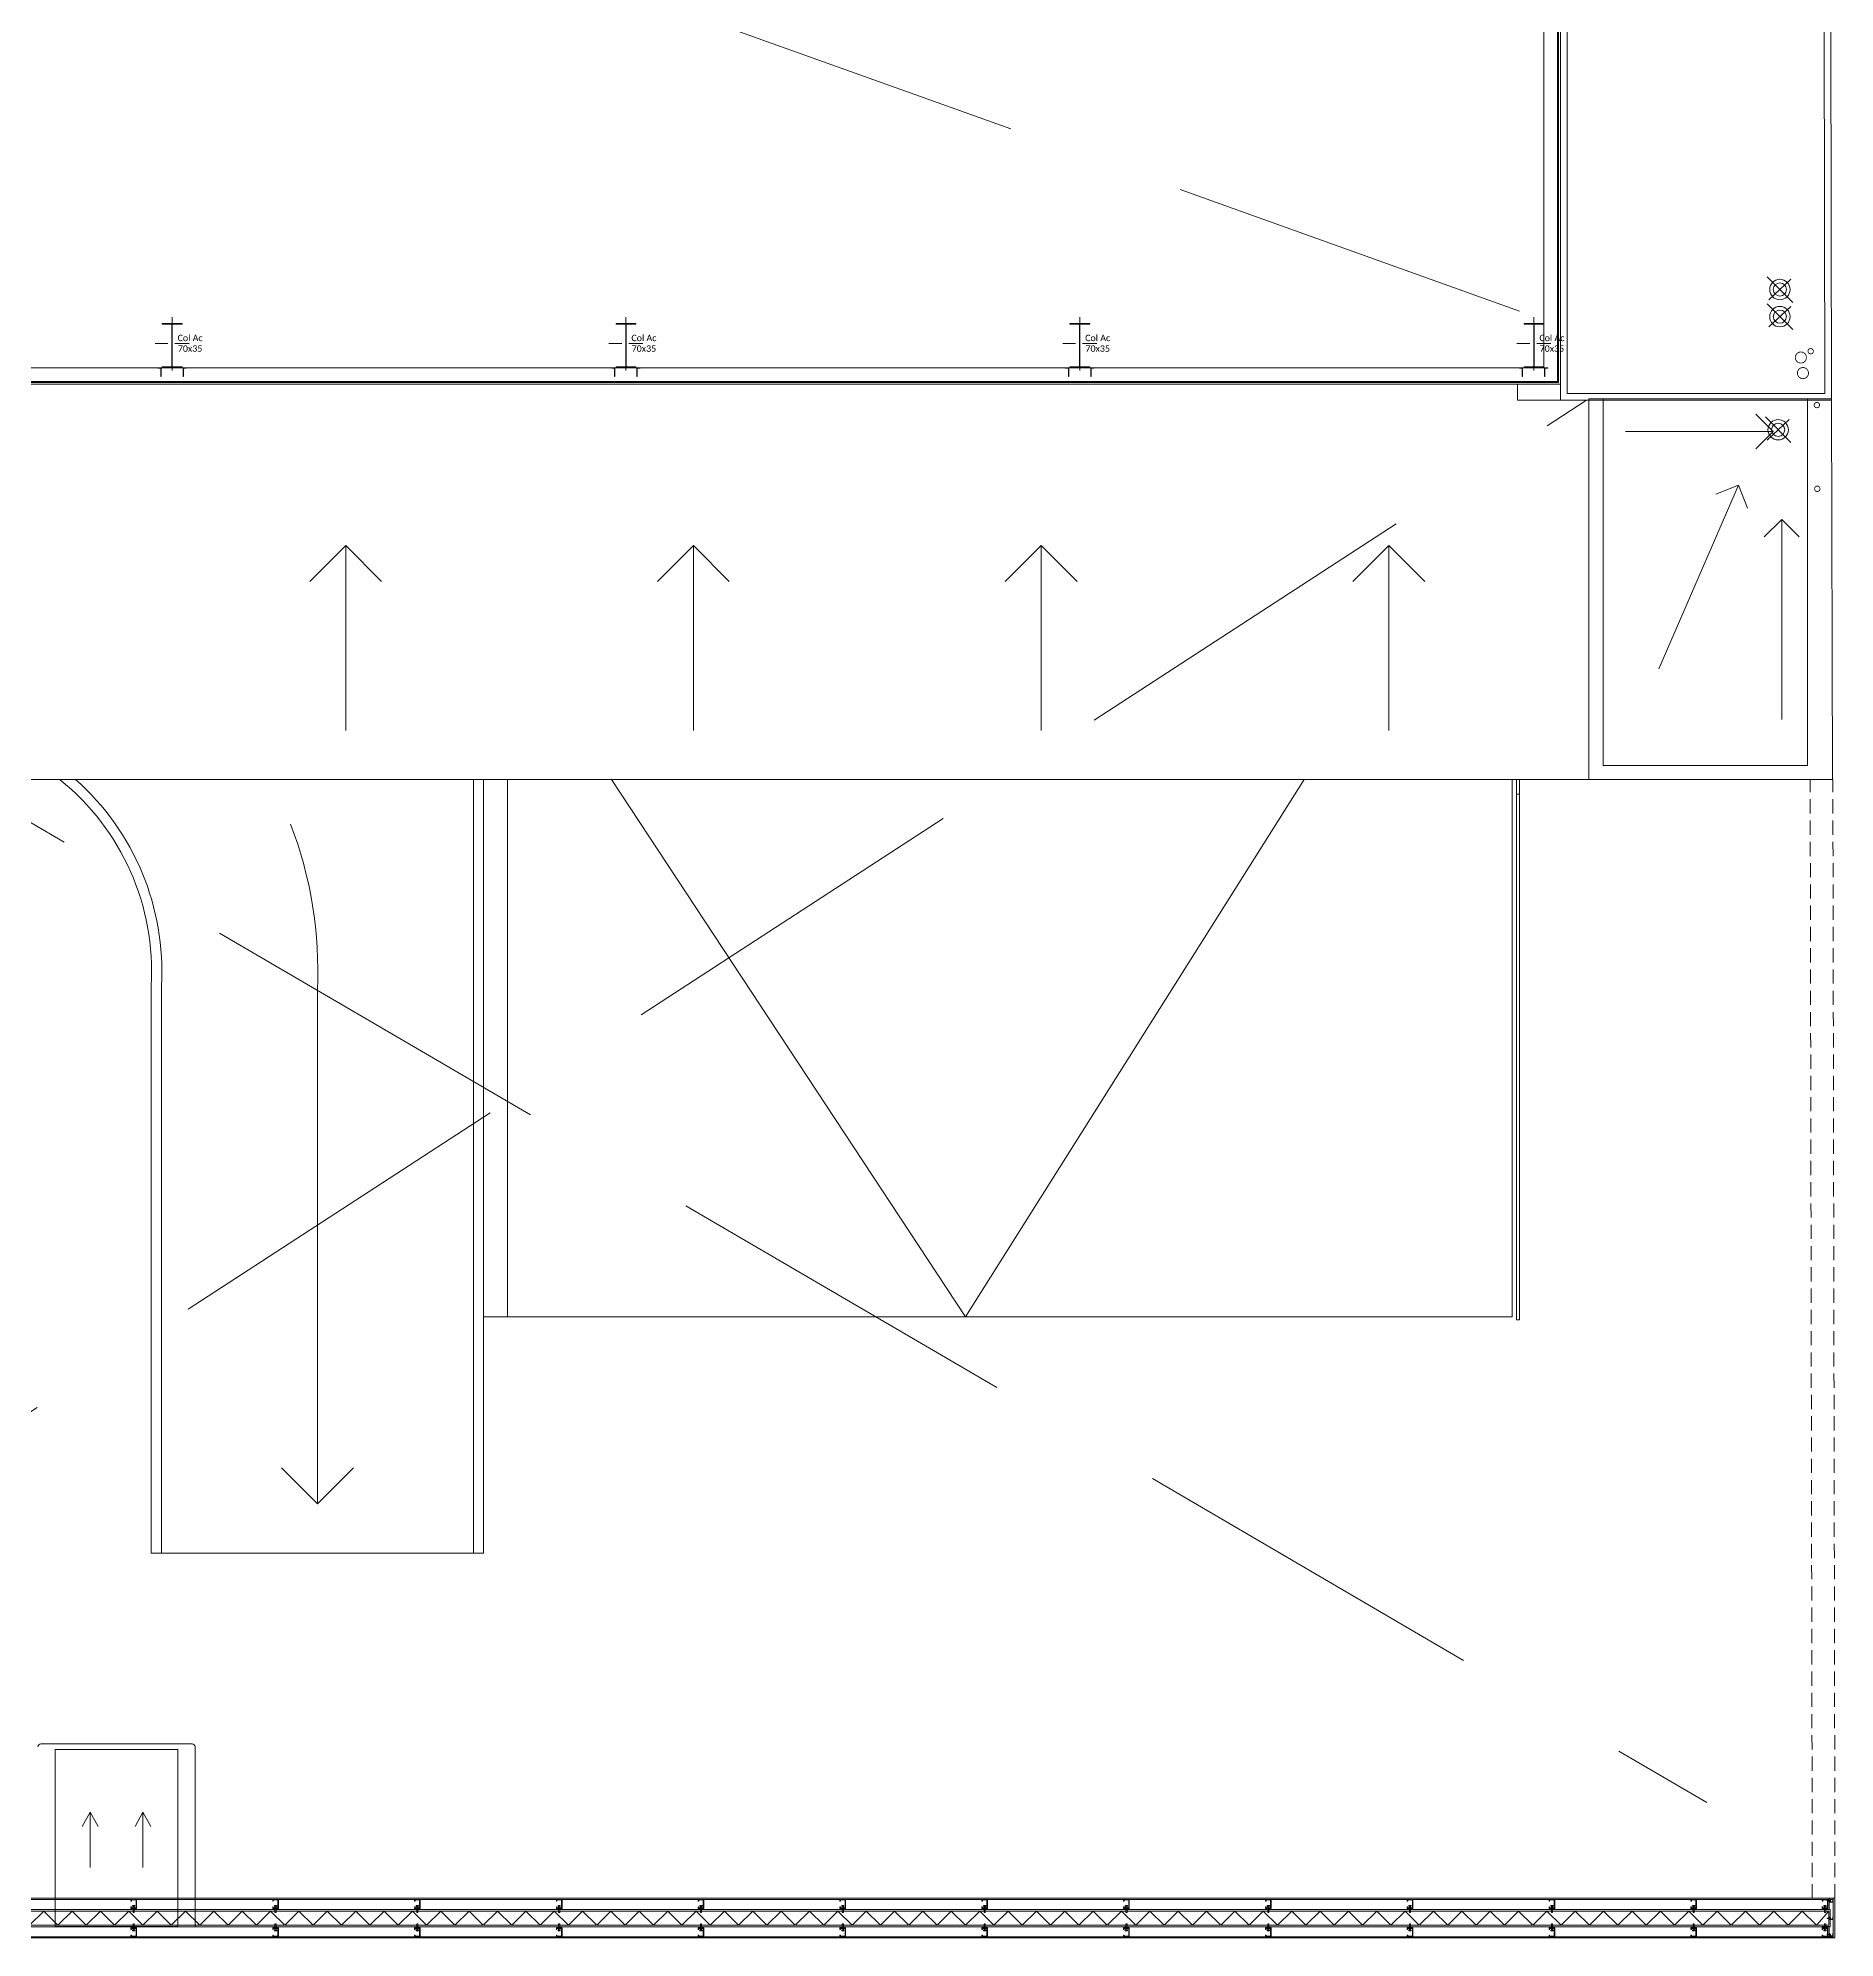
# Model space of a CAD drawing. Header units: millimetres. Extents: x 14 to 290, y 66 to 213.
# Drawn here: x 258.36 to 290.04, y 67.23 to 100.72 of the extents above; entities that cross this region are included whole.
import ezdxf

# ---------------------------------------------------------------- set-up
doc = ezdxf.new("R2010")
doc.units = ezdxf.units.MM
for name, pattern in [('HIDDEN', [9.525, 6.35, -3.175]), ('OCASA_TODAS_r08$0$CONTINUA', [0]), ('OCASA_TODAS_r08$0$HIDDEN', [0.375, 0.25, -0.125])]:
    doc.linetypes.add(name, pattern=pattern)
for name, color, linetype, lineweight in [('OCASA_TODAS_r08$0$00-', 252, 'Continuous', 15), ('OCASA_TODAS_r08$0$BARANDAS', 252, 'Continuous', 20), ('OCASA_TODAS_r08$0$CERRAMIENTO CHAPA', 252, 'Continuous', 20), ('OCASA_TODAS_r08$0$COLUMNAS ACERO', 252, 'Continuous', 20), ('OCASA_TODAS_r08$0$DESCRIP COLUMNAS', 252, 'Continuous', 20), ('OCASA_TODAS_r08$0$EJES COL FE', 252, 'Continuous', 20), ('OCASA_TODAS_r08$0$IS-PLUVIAL', 8, 'Continuous', 15), ('OCASA_TODAS_r08$0$IS-VENTILA-SAN', 7, 'Continuous', 20), ('OCASA_TODAS_r08$0$LINEA_DE_PROYECCION', 252, 'HIDDEN', 15), ('OCASA_TODAS_r08$0$MURO BLOQUE CEMENTO 12', 252, 'Continuous', 20), ('OCASA_TODAS_r08$0$PLUVIAL', 8, 'Continuous', 15), ('OCASA_TODAS_r08$0$REVOQUES', 251, 'Continuous', 15), ('OCASA_TODAS_r08$0$SEGUNDO PLANO', 251, 'Continuous', 15), ('OCASA_TODAS_r08$0$VEREDA', 251, 'Continuous', 15), ('OCASA_TODAS_r08$0$VIGAS', 9, 'Continuous', 15)]:
    doc.layers.add(name, color=color, linetype=linetype, lineweight=lineweight)
doc.styles.add('OCASA_TODAS_r08$0$Standard', font='txt')

# ---------------------------------------------------------------- blocks, each defined once
blk = doc.blocks.new('OCASA_TODAS_r08$0$DSDASSSSSSSS')
at = {"layer": 'OCASA_TODAS_r08$0$VEREDA'}
for p, q in [((-550.717634, -689.215439), (-595.694427, -689.215439)), ((-595.694427, -689.215439), (-595.694427, -689.515439)), ((-550.742634, -689.240439), (-595.669427, -689.240439)), ((-595.669427, -689.240439), (-595.669427, -689.490439)), ((-595.462634, -689.490439), (-595.212634, -689.240439)), ((-594.962634, -689.490439), (-595.212634, -689.240439)), ((-594.962634, -689.490439), (-594.712634, -689.240439)), ((-594.462634, -689.490439), (-594.712634, -689.240439)), ((-594.462634, -689.490439), (-594.212634, -689.240439)), ((-593.962634, -689.490439), (-594.212634, -689.240439)), ((-593.962634, -689.490439), (-593.712634, -689.240439)), ((-593.462634, -689.490439), (-593.712634, -689.240439)), ((-593.462634, -689.490439), (-593.212634, -689.240439)), ((-592.962634, -689.490439), (-593.212634, -689.240439)), ((-592.962634, -689.490439), (-592.712634, -689.240439)), ((-592.462634, -689.490439), (-592.712634, -689.240439)), ((-592.462634, -689.490439), (-592.212634, -689.240439)), ((-591.962634, -689.490439), (-592.212634, -689.240439)), ((-591.962634, -689.490439), (-591.712634, -689.240439)), ((-591.462634, -689.490439), (-591.712634, -689.240439)), ((-591.462634, -689.490439), (-591.212634, -689.240439)), ((-590.962634, -689.490439), (-591.212634, -689.240439)), ((-590.962634, -689.490439), (-590.712634, -689.240439)), ((-590.462634, -689.490439), (-590.712634, -689.240439)), ((-590.462634, -689.490439), (-590.212634, -689.240439)), ((-589.962634, -689.490439), (-590.212634, -689.240439)), ((-589.962634, -689.490439), (-589.712634, -689.240439)), ((-589.462634, -689.490439), (-589.712634, -689.240439)), ((-589.462634, -689.490439), (-589.212634, -689.240439)), ((-588.962634, -689.490439), (-589.212634, -689.240439)), ((-588.962634, -689.490439), (-588.712634, -689.240439)), ((-588.462634, -689.490439), (-588.712634, -689.240439)), ((-588.462634, -689.490439), (-588.212634, -689.240439)), ((-587.962634, -689.490439), (-588.212634, -689.240439)), ((-587.962634, -689.490439), (-587.712634, -689.240439)), ((-587.462634, -689.490439), (-587.712634, -689.240439)), ((-587.462634, -689.490439), (-587.212634, -689.240439)), ((-586.962634, -689.490439), (-587.212634, -689.240439)), ((-586.962634, -689.490439), (-586.712634, -689.240439)), ((-586.462634, -689.490439), (-586.712634, -689.240439)), ((-586.462634, -689.490439), (-586.212634, -689.240439)), ((-585.962634, -689.490439), (-586.212634, -689.240439)), ((-585.962634, -689.490439), (-585.712634, -689.240439)), ((-585.462634, -689.490439), (-585.712634, -689.240439)), ((-585.462634, -689.490439), (-585.212634, -689.240439)), ((-584.962634, -689.490439), (-585.212634, -689.240439)), ((-584.962634, -689.490439), (-584.712634, -689.240439)), ((-584.462634, -689.490439), (-584.712634, -689.240439)), ((-584.462634, -689.490439), (-584.212634, -689.240439)), ((-583.962634, -689.490439), (-584.212634, -689.240439)), ((-583.962634, -689.490439), (-583.712634, -689.240439)), ((-583.462634, -689.490439), (-583.712634, -689.240439)), ((-583.462634, -689.490439), (-583.212634, -689.240439)), ((-582.962634, -689.490439), (-583.212634, -689.240439)), ((-582.962634, -689.490439), (-582.712634, -689.240439)), ((-582.462634, -689.490439), (-582.712634, -689.240439)), ((-582.462634, -689.490439), (-582.212634, -689.240439)), ((-581.962634, -689.490439), (-582.212634, -689.240439)), ((-581.962634, -689.490439), (-581.712634, -689.240439)), ((-581.462634, -689.490439), (-581.712634, -689.240439)), ((-581.462634, -689.490439), (-581.212634, -689.240439)), ((-580.962634, -689.490439), (-581.212634, -689.240439)), ((-580.962634, -689.490439), (-580.712634, -689.240439)), ((-580.462634, -689.490439), (-580.712634, -689.240439)), ((-580.462634, -689.490439), (-580.212634, -689.240439)), ((-579.962634, -689.490439), (-580.212634, -689.240439)), ((-579.962634, -689.490439), (-579.712634, -689.240439)), ((-579.462634, -689.490439), (-579.712634, -689.240439)), ((-579.462634, -689.490439), (-579.212634, -689.240439)), ((-578.962634, -689.490439), (-579.212634, -689.240439)), ((-578.962634, -689.490439), (-578.712634, -689.240439)), ((-578.462634, -689.490439), (-578.712634, -689.240439)), ((-578.462634, -689.490439), (-578.212634, -689.240439)), ((-577.962634, -689.490439), (-578.212634, -689.240439)), ((-577.962634, -689.490439), (-577.712634, -689.240439)), ((-577.462634, -689.490439), (-577.712634, -689.240439)), ((-577.462634, -689.490439), (-577.212634, -689.240439)), ((-576.962634, -689.490439), (-577.212634, -689.240439)), ((-576.962634, -689.490439), (-576.712634, -689.240439)), ((-576.462634, -689.490439), (-576.712634, -689.240439)), ((-576.462634, -689.490439), (-576.212634, -689.240439)), ((-575.962634, -689.490439), (-576.212634, -689.240439)), ((-575.962634, -689.490439), (-575.712634, -689.240439)), ((-575.462634, -689.490439), (-575.712634, -689.240439)), ((-575.462634, -689.490439), (-575.212634, -689.240439)), ((-574.962634, -689.490439), (-575.212634, -689.240439)), ((-574.962634, -689.490439), (-574.712634, -689.240439)), ((-574.462634, -689.490439), (-574.712634, -689.240439)), ((-574.462634, -689.490439), (-574.212634, -689.240439)), ((-573.962634, -689.490439), (-574.212634, -689.240439)), ((-573.962634, -689.490439), (-573.712634, -689.240439)), ((-573.462634, -689.490439), (-573.712634, -689.240439)), ((-573.462634, -689.490439), (-573.212634, -689.240439)), ((-572.962634, -689.490439), (-573.212634, -689.240439)), ((-572.962634, -689.490439), (-572.712634, -689.240439)), ((-572.462634, -689.490439), (-572.712634, -689.240439)), ((-572.462634, -689.490439), (-572.212634, -689.240439)), ((-571.962634, -689.490439), (-572.212634, -689.240439)), ((-571.962634, -689.490439), (-571.712634, -689.240439)), ((-571.462634, -689.490439), (-571.712634, -689.240439)), ((-571.462634, -689.490439), (-571.212634, -689.240439)), ((-570.962634, -689.490439), (-571.212634, -689.240439)), ((-570.962634, -689.490439), (-570.712634, -689.240439)), ((-570.462634, -689.490439), (-570.712634, -689.240439)), ((-570.462634, -689.490439), (-570.212634, -689.240439)), ((-569.962634, -689.490439), (-570.212634, -689.240439)), ((-569.962634, -689.490439), (-569.712634, -689.240439)), ((-569.462634, -689.490439), (-569.712634, -689.240439)), ((-569.462634, -689.490439), (-569.212634, -689.240439)), ((-568.962634, -689.490439), (-569.212634, -689.240439)), ((-568.962634, -689.490439), (-568.712634, -689.240439)), ((-568.462634, -689.490439), (-568.712634, -689.240439)), ((-568.462634, -689.490439), (-568.212634, -689.240439)), ((-567.962634, -689.490439), (-568.212634, -689.240439)), ((-567.962634, -689.490439), (-567.712634, -689.240439)), ((-567.462634, -689.490439), (-567.712634, -689.240439)), ((-567.462634, -689.490439), (-567.212634, -689.240439)), ((-566.962634, -689.490439), (-567.212634, -689.240439)), ((-566.962634, -689.490439), (-566.712634, -689.240439)), ((-566.462634, -689.490439), (-566.712634, -689.240439)), ((-566.462634, -689.490439), (-566.212634, -689.240439)), ((-565.962634, -689.490439), (-566.212634, -689.240439)), ((-565.962634, -689.490439), (-565.712634, -689.240439)), ((-565.462634, -689.490439), (-565.712634, -689.240439)), ((-565.462634, -689.490439), (-565.212634, -689.240439)), ((-564.962634, -689.490439), (-565.212634, -689.240439)), ((-564.962634, -689.490439), (-564.712634, -689.240439)), ((-564.462634, -689.490439), (-564.712634, -689.240439)), ((-564.462634, -689.490439), (-564.212634, -689.240439)), ((-563.962634, -689.490439), (-564.212634, -689.240439)), ((-563.962634, -689.490439), (-563.712634, -689.240439)), ((-563.462634, -689.490439), (-563.712634, -689.240439)), ((-563.462634, -689.490439), (-563.212634, -689.240439)), ((-562.962634, -689.490439), (-563.212634, -689.240439)), ((-562.962634, -689.490439), (-562.712634, -689.240439)), ((-562.462634, -689.490439), (-562.712634, -689.240439)), ((-562.462634, -689.490439), (-562.212634, -689.240439)), ((-561.962634, -689.490439), (-562.212634, -689.240439)), ((-561.962634, -689.490439), (-561.712634, -689.240439)), ((-561.462634, -689.490439), (-561.712634, -689.240439)), ((-561.462634, -689.490439), (-561.212634, -689.240439)), ((-560.962634, -689.490439), (-561.212634, -689.240439)), ((-560.962634, -689.490439), (-560.712634, -689.240439)), ((-560.462634, -689.490439), (-560.712634, -689.240439)), ((-560.462634, -689.490439), (-560.212634, -689.240439)), ((-559.962634, -689.490439), (-560.212634, -689.240439)), ((-559.962634, -689.490439), (-559.712634, -689.240439)), ((-559.462634, -689.490439), (-559.712634, -689.240439)), ((-559.462634, -689.490439), (-559.212634, -689.240439)), ((-558.962634, -689.490439), (-559.212634, -689.240439)), ((-558.962634, -689.490439), (-558.712634, -689.240439)), ((-558.462634, -689.490439), (-558.712634, -689.240439)), ((-558.462634, -689.490439), (-558.212634, -689.240439)), ((-557.962634, -689.490439), (-558.212634, -689.240439)), ((-557.962634, -689.490439), (-557.712634, -689.240439)), ((-557.462634, -689.490439), (-557.712634, -689.240439)), ((-557.462634, -689.490439), (-557.212634, -689.240439)), ((-556.962634, -689.490439), (-557.212634, -689.240439)), ((-556.962634, -689.490439), (-556.712634, -689.240439)), ((-556.462634, -689.490439), (-556.712634, -689.240439)), ((-556.462634, -689.490439), (-556.212634, -689.240439)), ((-555.962634, -689.490439), (-556.212634, -689.240439)), ((-555.962634, -689.490439), (-555.712634, -689.240439)), ((-555.462634, -689.490439), (-555.712634, -689.240439)), ((-555.462634, -689.490439), (-555.212634, -689.240439)), ((-554.962634, -689.490439), (-555.212634, -689.240439)), ((-554.962634, -689.490439), (-554.712634, -689.240439)), ((-554.462634, -689.490439), (-554.712634, -689.240439)), ((-554.462634, -689.490439), (-554.212634, -689.240439)), ((-553.962634, -689.490439), (-554.212634, -689.240439)), ((-553.962634, -689.490439), (-553.712634, -689.240439)), ((-553.462634, -689.490439), (-553.712634, -689.240439)), ((-553.462634, -689.490439), (-553.212634, -689.240439)), ((-552.962634, -689.490439), (-553.212634, -689.240439)), ((-552.962634, -689.490439), (-552.712634, -689.240439)), ((-552.462634, -689.490439), (-552.712634, -689.240439)), ((-552.462634, -689.490439), (-552.212634, -689.240439)), ((-551.962634, -689.490439), (-552.212634, -689.240439)), ((-551.962634, -689.490439), (-551.712634, -689.240439)), ((-551.462634, -689.490439), (-551.712634, -689.240439)), ((-551.462634, -689.490439), (-551.212634, -689.240439)), ((-550.962634, -689.490439), (-551.212634, -689.240439)), ((-550.962634, -689.490439), (-550.742634, -689.240439)), ((-550.742634, -689.490439), (-550.742634, -689.240439)), ((-550.717634, -689.515439), (-550.717634, -689.215439)), ((-595.694427, -689.515439), (-550.717634, -689.515439)), ((-595.462634, -689.490439), (-595.669427, -689.283646)), ((-550.742634, -689.490439), (-595.669427, -689.490439))]:
    blk.add_line(p, q, dxfattribs=at)
blk = doc.blocks.new('OCASA_TODAS_r08$0$Columna nave 1')
at = {"layer": 'OCASA_TODAS_r08$0$00-', "color": 4}
for points in [[(-175, 374.798322), (175, 374.798322), (175, 387.498322), (-175, 387.498322)], [(-3.2, -374.801678), (3.2, -374.801678), (3.2, 374.798322), (-3.2, 374.798322)], [(-175, -387.498322), (175, -387.498322), (175, -374.798322), (-175, -374.798322)]]:
    blk.add_lwpolyline(points, close=True, dxfattribs=at)
blk = doc.blocks.new('OCASA_TODAS_r08$0$COL ACERO 75 X 50')
at = {"layer": 'OCASA_TODAS_r08$0$EJES COL FE', "color": 252, "linetype": 'OCASA_TODAS_r08$0$HIDDEN'}
for p, q in [((104.763401, -684.220664, -0.572955), (104.763401, -683.620664, -0.572955)), ((105.229249, -683.920664, -0.572955), (104.288401, -683.920664, -0.572955))]:
    blk.add_line(p, q, dxfattribs=at)
at = {"layer": 'OCASA_TODAS_r08$0$DESCRIP COLUMNAS', "insert": (104.916559, -683.868448, -0.372955), "char_height": 0.1125, "attachment_point": 1, "rotation": 270, "style": 'OCASA_TODAS_r08$0$Standard'}
blk.add_mtext_dynamic_manual_height_columns('\\pxqc;{\\fCalibri Light|b0|i0|c0|p34;Col Ac \\P70x35}', width=0.737699, gutter_width=12.5, heights=[0], dxfattribs=at)
blk = doc.blocks.new('OCASA_TODAS_r08$0$Estructura metalica')
at = {"layer": 'OCASA_TODAS_r08$0$00-', "color": 8, "xscale": 0.001, "yscale": 0.001, "zscale": 0.001}
for p in [(539.063667, 692.406352), (547.063667, 692.406352), (555.063667, 692.406352), (563.070173, 692.406352)]:
    blk.add_blockref('OCASA_TODAS_r08$0$Columna nave 1', p, dxfattribs=at)
at = {"layer": 'OCASA_TODAS_r08$0$COLUMNAS ACERO', "rotation": 90}
for p in [(-144.856756, 587.680761, 0.572971), (-136.856643, 587.680745, 0.572946), (-128.857026, 587.680729, 0.572946), (-120.85052, 587.680729, 0.572946)]:
    blk.add_blockref('OCASA_TODAS_r08$0$COL ACERO 75 X 50', p, dxfattribs=at)
blk = doc.blocks.new('OCASA_TODAS_r08$0$EMBUDO')
at = {"layer": 'OCASA_TODAS_r08$0$PLUVIAL'}
for p, q in [((-0.226068, 0.225914), (0.226068, -0.225914)), ((0.193772, 0.180732), (-0.193772, -0.180732))]:
    blk.add_line(p, q, dxfattribs=at)
for radius in [0.18, 0.116185, 0.116185, 0.116185]:
    blk.add_circle((0, 0), radius, dxfattribs=at)
blk = doc.blocks.new('OCASA_TODAS_r08$0$Bajadas-Rejas-Rejillas 2ºP')
at = {"layer": 'OCASA_TODAS_r08$0$IS-PLUVIAL', "linetype": 'Continuous', "const_width": 15}
for points in [[(361978.268597, 477087.875392, 1), (362173.268597, 477087.875392, 1)], [(362014.874078, 476813.652197, 1), (362209.874078, 476813.652197, 1)]]:
    blk.add_lwpolyline(points, format="xyb", close=True, dxfattribs=at)
at = {"layer": 'OCASA_TODAS_r08$0$IS-PLUVIAL', "const_width": 15}
for points in [[(362201.562668, 477198.788701, 1), (362296.562668, 477198.788701, 1)], [(362310.580167, 476249.861211, 1), (362405.580167, 476249.861211, 1)]]:
    blk.add_lwpolyline(points, format="xyb", close=True, dxfattribs=at)
at = {"layer": 'OCASA_TODAS_r08$0$IS-VENTILA-SAN', "const_width": 15}
blk.add_lwpolyline([(362318.19492, 474773.872533, 1), (362413.19492, 474773.872533, 1)], format="xyb", close=True, dxfattribs=at)
at = {"layer": 'OCASA_TODAS_r08$0$IS-PLUVIAL', "xscale": 1000, "yscale": 1000, "zscale": 1000}
for p in [(361706.17977, 478286.435706), (361706.17977, 477808.563827), (361675.620519, 475814.783084)]:
    blk.add_blockref('OCASA_TODAS_r08$0$EMBUDO', p, dxfattribs=at)

msp = doc.modelspace()

# ---------------------------------------------------------------- linework, layer by layer
at = {"layer": 'OCASA_TODAS_r08$0$BARANDAS'}
msp.add_line((284.907, 100.057), (284.907, 100.007), dxfattribs=at)
msp.add_line((284.907, 100.057), (284.907, 100.007), dxfattribs=at)
at = {"layer": 'OCASA_TODAS_r08$0$CERRAMIENTO CHAPA'}
for p, q in [((245.035, 67.927), (290.009, 67.927)), ((245.035, 67.907), (290.009, 67.907)), ((289.934, 67.907), (289.934, 67.927)), ((239.995, 67.247), (290.009, 67.247)), ((239.995, 67.227), (290.009, 67.227)), ((290.009, 67.247), (290.009, 67.227))]:
    msp.add_line(p, q, dxfattribs=at)
for points in [[(244.975, 94.906), (284.907, 94.906), (284.907, 108.386), (285.147, 108.386), (285.147, 94.666), (244.975, 94.666), (244.975, 94.906)], [(245.042, 94.646), (285.167, 94.646), (285.167, 108.386), (285.197, 108.386), (285.197, 94.616), (245.042, 94.616)], [(260.008, 67.779), (259.998, 67.779), (259.998, 67.747), (260.098, 67.747), (260.098, 67.907), (259.998, 67.907), (259.998, 67.875), (260.008, 67.875), (260.008, 67.897), (260.088, 67.897), (260.088, 67.757), (260.008, 67.757), (260.008, 67.779)], [(262.508, 67.779), (262.498, 67.779), (262.498, 67.747), (262.598, 67.747), (262.598, 67.907), (262.498, 67.907), (262.498, 67.875), (262.508, 67.875), (262.508, 67.897), (262.588, 67.897), (262.588, 67.757), (262.508, 67.757), (262.508, 67.779)], [(265.008, 67.779), (264.998, 67.779), (264.998, 67.747), (265.098, 67.747), (265.098, 67.907), (264.998, 67.907), (264.998, 67.875), (265.008, 67.875), (265.008, 67.897), (265.088, 67.897), (265.088, 67.757), (265.008, 67.757), (265.008, 67.779)], [(267.508, 67.779), (267.498, 67.779), (267.498, 67.747), (267.598, 67.747), (267.598, 67.907), (267.498, 67.907), (267.498, 67.875), (267.508, 67.875), (267.508, 67.897), (267.588, 67.897), (267.588, 67.757), (267.508, 67.757), (267.508, 67.779)], [(270.008, 67.779), (269.998, 67.779), (269.998, 67.747), (270.098, 67.747), (270.098, 67.907), (269.998, 67.907), (269.998, 67.875), (270.008, 67.875), (270.008, 67.897), (270.088, 67.897), (270.088, 67.757), (270.008, 67.757), (270.008, 67.779)], [(272.508, 67.779), (272.498, 67.779), (272.498, 67.747), (272.598, 67.747), (272.598, 67.907), (272.498, 67.907), (272.498, 67.875), (272.508, 67.875), (272.508, 67.897), (272.588, 67.897), (272.588, 67.757), (272.508, 67.757), (272.508, 67.779)], [(275.008, 67.779), (274.998, 67.779), (274.998, 67.747), (275.098, 67.747), (275.098, 67.907), (274.998, 67.907), (274.998, 67.875), (275.008, 67.875), (275.008, 67.897), (275.088, 67.897), (275.088, 67.757), (275.008, 67.757), (275.008, 67.779)], [(277.508, 67.779), (277.498, 67.779), (277.498, 67.747), (277.598, 67.747), (277.598, 67.907), (277.498, 67.907), (277.498, 67.875), (277.508, 67.875), (277.508, 67.897), (277.588, 67.897), (277.588, 67.757), (277.508, 67.757), (277.508, 67.779)], [(280.008, 67.779), (279.998, 67.779), (279.998, 67.747), (280.098, 67.747), (280.098, 67.907), (279.998, 67.907), (279.998, 67.875), (280.008, 67.875), (280.008, 67.897), (280.088, 67.897), (280.088, 67.757), (280.008, 67.757), (280.008, 67.779)], [(282.508, 67.779), (282.498, 67.779), (282.498, 67.747), (282.598, 67.747), (282.598, 67.907), (282.498, 67.907), (282.498, 67.875), (282.508, 67.875), (282.508, 67.897), (282.588, 67.897), (282.588, 67.757), (282.508, 67.757), (282.508, 67.779)], [(285.008, 67.779), (284.998, 67.779), (284.998, 67.747), (285.098, 67.747), (285.098, 67.907), (284.998, 67.907), (284.998, 67.875), (285.008, 67.875), (285.008, 67.897), (285.088, 67.897), (285.088, 67.757), (285.008, 67.757), (285.008, 67.779)], [(287.508, 67.779), (287.498, 67.779), (287.498, 67.747), (287.598, 67.747), (287.598, 67.907), (287.498, 67.907), (287.498, 67.875), (287.508, 67.875), (287.508, 67.897), (287.588, 67.897), (287.588, 67.757), (287.508, 67.757), (287.508, 67.779)], [(289.824, 67.779), (289.814, 67.779), (289.814, 67.747), (289.914, 67.747), (289.914, 67.907), (289.814, 67.907), (289.814, 67.875), (289.824, 67.875), (289.824, 67.897), (289.904, 67.897), (289.904, 67.757), (289.824, 67.757), (289.824, 67.779)], [(289.814, 67.747), (289.814, 67.727), (289.934, 67.727), (289.934, 67.907), (289.914, 67.907), (289.914, 67.747), (289.814, 67.747)], [(289.948, 67.9), (289.948, 67.904), (289.934, 67.904), (289.934, 67.859), (290.006, 67.859), (290.006, 67.904), (289.992, 67.904), (289.992, 67.9), (290.001, 67.9), (290.001, 67.864), (289.938, 67.864), (289.938, 67.9), (289.948, 67.9)], [(260.008, 67.375), (259.998, 67.375), (259.998, 67.407), (260.098, 67.407), (260.098, 67.247), (259.998, 67.247), (259.998, 67.279), (260.008, 67.279), (260.008, 67.257), (260.088, 67.257), (260.088, 67.397), (260.008, 67.397), (260.008, 67.375)], [(262.508, 67.375), (262.498, 67.375), (262.498, 67.407), (262.598, 67.407), (262.598, 67.247), (262.498, 67.247), (262.498, 67.279), (262.508, 67.279), (262.508, 67.257), (262.588, 67.257), (262.588, 67.397), (262.508, 67.397), (262.508, 67.375)], [(265.008, 67.375), (264.998, 67.375), (264.998, 67.407), (265.098, 67.407), (265.098, 67.247), (264.998, 67.247), (264.998, 67.279), (265.008, 67.279), (265.008, 67.257), (265.088, 67.257), (265.088, 67.397), (265.008, 67.397), (265.008, 67.375)], [(267.508, 67.375), (267.498, 67.375), (267.498, 67.407), (267.598, 67.407), (267.598, 67.247), (267.498, 67.247), (267.498, 67.279), (267.508, 67.279), (267.508, 67.257), (267.588, 67.257), (267.588, 67.397), (267.508, 67.397), (267.508, 67.375)], [(270.008, 67.375), (269.998, 67.375), (269.998, 67.407), (270.098, 67.407), (270.098, 67.247), (269.998, 67.247), (269.998, 67.279), (270.008, 67.279), (270.008, 67.257), (270.088, 67.257), (270.088, 67.397), (270.008, 67.397), (270.008, 67.375)], [(272.508, 67.375), (272.498, 67.375), (272.498, 67.407), (272.598, 67.407), (272.598, 67.247), (272.498, 67.247), (272.498, 67.279), (272.508, 67.279), (272.508, 67.257), (272.588, 67.257), (272.588, 67.397), (272.508, 67.397), (272.508, 67.375)], [(275.008, 67.375), (274.998, 67.375), (274.998, 67.407), (275.098, 67.407), (275.098, 67.247), (274.998, 67.247), (274.998, 67.279), (275.008, 67.279), (275.008, 67.257), (275.088, 67.257), (275.088, 67.397), (275.008, 67.397), (275.008, 67.375)], [(277.508, 67.375), (277.498, 67.375), (277.498, 67.407), (277.598, 67.407), (277.598, 67.247), (277.498, 67.247), (277.498, 67.279), (277.508, 67.279), (277.508, 67.257), (277.588, 67.257), (277.588, 67.397), (277.508, 67.397), (277.508, 67.375)], [(280.008, 67.375), (279.998, 67.375), (279.998, 67.407), (280.098, 67.407), (280.098, 67.247), (279.998, 67.247), (279.998, 67.279), (280.008, 67.279), (280.008, 67.257), (280.088, 67.257), (280.088, 67.397), (280.008, 67.397), (280.008, 67.375)], [(282.508, 67.375), (282.498, 67.375), (282.498, 67.407), (282.598, 67.407), (282.598, 67.247), (282.498, 67.247), (282.498, 67.279), (282.508, 67.279), (282.508, 67.257), (282.588, 67.257), (282.588, 67.397), (282.508, 67.397), (282.508, 67.375)], [(285.008, 67.375), (284.998, 67.375), (284.998, 67.407), (285.098, 67.407), (285.098, 67.247), (284.998, 67.247), (284.998, 67.279), (285.008, 67.279), (285.008, 67.257), (285.088, 67.257), (285.088, 67.397), (285.008, 67.397), (285.008, 67.375)], [(287.508, 67.375), (287.498, 67.375), (287.498, 67.407), (287.598, 67.407), (287.598, 67.247), (287.498, 67.247), (287.498, 67.279), (287.508, 67.279), (287.508, 67.257), (287.588, 67.257), (287.588, 67.397), (287.508, 67.397), (287.508, 67.375)], [(289.814, 67.407), (289.814, 67.427), (289.934, 67.427), (289.934, 67.247), (289.914, 67.247), (289.914, 67.407), (289.814, 67.407)], [(289.824, 67.375), (289.814, 67.375), (289.814, 67.407), (289.914, 67.407), (289.914, 67.247), (289.814, 67.247), (289.814, 67.279), (289.824, 67.279), (289.824, 67.257), (289.904, 67.257), (289.904, 67.397), (289.824, 67.397), (289.824, 67.375)], [(289.948, 67.593), (289.948, 67.597), (289.934, 67.597), (289.934, 67.552), (290.006, 67.552), (290.006, 67.597), (289.992, 67.597), (289.992, 67.593), (290.001, 67.593), (290.001, 67.557), (289.938, 67.557), (289.938, 67.593), (289.948, 67.593)], [(289.948, 67.304), (289.948, 67.308), (289.934, 67.308), (289.934, 67.263), (290.006, 67.263), (290.006, 67.308), (289.992, 67.308), (289.992, 67.304), (290.001, 67.304), (290.001, 67.268), (289.938, 67.268), (289.938, 67.304), (289.948, 67.304)]]:
    msp.add_lwpolyline(points, dxfattribs=at)
for points in [[(260.068, 67.789), (260.028, 67.789), (260.028, 67.799), (260.068, 67.799)], [(260.058, 67.675), (260.038, 67.675), (260.038, 67.789), (260.058, 67.789)], [(262.568, 67.789), (262.528, 67.789), (262.528, 67.799), (262.568, 67.799)], [(262.558, 67.675), (262.538, 67.675), (262.538, 67.789), (262.558, 67.789)], [(265.068, 67.789), (265.028, 67.789), (265.028, 67.799), (265.068, 67.799)], [(265.058, 67.675), (265.038, 67.675), (265.038, 67.789), (265.058, 67.789)], [(267.568, 67.789), (267.528, 67.789), (267.528, 67.799), (267.568, 67.799)], [(267.558, 67.675), (267.538, 67.675), (267.538, 67.789), (267.558, 67.789)], [(270.068, 67.789), (270.028, 67.789), (270.028, 67.799), (270.068, 67.799)], [(270.058, 67.675), (270.038, 67.675), (270.038, 67.789), (270.058, 67.789)], [(272.568, 67.789), (272.528, 67.789), (272.528, 67.799), (272.568, 67.799)], [(272.558, 67.675), (272.538, 67.675), (272.538, 67.789), (272.558, 67.789)], [(275.068, 67.789), (275.028, 67.789), (275.028, 67.799), (275.068, 67.799)], [(275.058, 67.675), (275.038, 67.675), (275.038, 67.789), (275.058, 67.789)], [(277.568, 67.789), (277.528, 67.789), (277.528, 67.799), (277.568, 67.799)], [(277.558, 67.675), (277.538, 67.675), (277.538, 67.789), (277.558, 67.789)], [(280.068, 67.789), (280.028, 67.789), (280.028, 67.799), (280.068, 67.799)], [(280.058, 67.675), (280.038, 67.675), (280.038, 67.789), (280.058, 67.789)], [(282.568, 67.789), (282.528, 67.789), (282.528, 67.799), (282.568, 67.799)], [(282.558, 67.675), (282.538, 67.675), (282.538, 67.789), (282.558, 67.789)], [(285.068, 67.789), (285.028, 67.789), (285.028, 67.799), (285.068, 67.799)], [(285.058, 67.675), (285.038, 67.675), (285.038, 67.789), (285.058, 67.789)], [(287.568, 67.789), (287.528, 67.789), (287.528, 67.799), (287.568, 67.799)], [(287.558, 67.675), (287.538, 67.675), (287.538, 67.789), (287.558, 67.789)], [(289.884, 67.789), (289.844, 67.789), (289.844, 67.799), (289.884, 67.799)], [(289.874, 67.675), (289.854, 67.675), (289.854, 67.789), (289.874, 67.789)], [(289.902, 67.877), (289.902, 67.886), (289.953, 67.886), (289.953, 67.877)], [(289.953, 67.873), (289.953, 67.891), (289.957, 67.891), (289.957, 67.873)], [(290.009, 67.227), (290.034, 67.227), (290.034, 67.927), (290.009, 67.927)], [(260.068, 67.365), (260.028, 67.365), (260.028, 67.355), (260.068, 67.355)], [(260.058, 67.479), (260.038, 67.479), (260.038, 67.365), (260.058, 67.365)], [(262.568, 67.365), (262.528, 67.365), (262.528, 67.355), (262.568, 67.355)], [(262.558, 67.479), (262.538, 67.479), (262.538, 67.365), (262.558, 67.365)], [(265.068, 67.365), (265.028, 67.365), (265.028, 67.355), (265.068, 67.355)], [(265.058, 67.479), (265.038, 67.479), (265.038, 67.365), (265.058, 67.365)], [(267.568, 67.365), (267.528, 67.365), (267.528, 67.355), (267.568, 67.355)], [(267.558, 67.479), (267.538, 67.479), (267.538, 67.365), (267.558, 67.365)], [(270.068, 67.365), (270.028, 67.365), (270.028, 67.355), (270.068, 67.355)], [(270.058, 67.479), (270.038, 67.479), (270.038, 67.365), (270.058, 67.365)], [(272.568, 67.365), (272.528, 67.365), (272.528, 67.355), (272.568, 67.355)], [(272.558, 67.479), (272.538, 67.479), (272.538, 67.365), (272.558, 67.365)], [(275.068, 67.365), (275.028, 67.365), (275.028, 67.355), (275.068, 67.355)], [(275.058, 67.479), (275.038, 67.479), (275.038, 67.365), (275.058, 67.365)], [(277.568, 67.365), (277.528, 67.365), (277.528, 67.355), (277.568, 67.355)], [(277.558, 67.479), (277.538, 67.479), (277.538, 67.365), (277.558, 67.365)], [(280.068, 67.365), (280.028, 67.365), (280.028, 67.355), (280.068, 67.355)], [(280.058, 67.479), (280.038, 67.479), (280.038, 67.365), (280.058, 67.365)], [(282.568, 67.365), (282.528, 67.365), (282.528, 67.355), (282.568, 67.355)], [(282.558, 67.479), (282.538, 67.479), (282.538, 67.365), (282.558, 67.365)], [(285.068, 67.365), (285.028, 67.365), (285.028, 67.355), (285.068, 67.355)], [(285.058, 67.479), (285.038, 67.479), (285.038, 67.365), (285.058, 67.365)], [(287.568, 67.365), (287.528, 67.365), (287.528, 67.355), (287.568, 67.355)], [(287.558, 67.479), (287.538, 67.479), (287.538, 67.365), (287.558, 67.365)], [(289.884, 67.365), (289.844, 67.365), (289.844, 67.355), (289.884, 67.355)], [(289.874, 67.479), (289.854, 67.479), (289.854, 67.365), (289.874, 67.365)], [(289.902, 67.57), (289.902, 67.579), (289.953, 67.579), (289.953, 67.57)], [(289.953, 67.566), (289.953, 67.584), (289.957, 67.584), (289.957, 67.566)], [(289.902, 67.281), (289.902, 67.29), (289.953, 67.29), (289.953, 67.281)], [(289.953, 67.277), (289.953, 67.295), (289.957, 67.295), (289.957, 67.277)]]:
    msp.add_lwpolyline(points, close=True, dxfattribs=at)
at = {"layer": 'OCASA_TODAS_r08$0$COLUMNAS ACERO'}
for points in [[(260.531, 94.754), (260.525, 94.754), (260.525, 94.901), (260.475, 94.901), (260.475, 94.907), (260.531, 94.907), (260.531, 94.754)], [(260.919, 94.754), (260.925, 94.754), (260.925, 94.901), (260.975, 94.901), (260.975, 94.907), (260.919, 94.907), (260.919, 94.754)], [(268.531, 94.754), (268.525, 94.754), (268.525, 94.901), (268.475, 94.901), (268.475, 94.907), (268.531, 94.907), (268.531, 94.754)], [(268.919, 94.754), (268.925, 94.754), (268.925, 94.901), (268.975, 94.901), (268.975, 94.907), (268.919, 94.907), (268.919, 94.754)], [(276.531, 94.754), (276.525, 94.754), (276.525, 94.901), (276.475, 94.901), (276.475, 94.907), (276.531, 94.907), (276.531, 94.754)], [(276.919, 94.754), (276.925, 94.754), (276.925, 94.901), (276.975, 94.901), (276.975, 94.907), (276.919, 94.907), (276.919, 94.754)], [(284.531, 94.754), (284.525, 94.754), (284.525, 94.901), (284.475, 94.901), (284.475, 94.907), (284.531, 94.907), (284.531, 94.754)], [(284.919, 94.754), (284.925, 94.754), (284.925, 94.901), (284.975, 94.901), (284.975, 94.907), (284.919, 94.907), (284.919, 94.754)]]:
    msp.add_lwpolyline(points, dxfattribs=at)
at = {"layer": 'OCASA_TODAS_r08$0$LINEA_DE_PROYECCION'}
for p, q in [((284.475, 95.907), (180.976, 132.977)), ((245.115, 94.558), (287.777, 69.613)), ((245.035, 67.926), (285.655, 94.333))]:
    msp.add_line(p, q, dxfattribs=at)
at = {"layer": 'OCASA_TODAS_r08$0$MURO BLOQUE CEMENTO 12'}
msp.add_lwpolyline([(285.197, 94.334), (289.977, 94.334), (289.906, 133.277), (285.197, 133.277), (285.197, 94.334)], dxfattribs=at)
msp.add_lwpolyline([(285.317, 94.454), (289.857, 94.454), (289.787, 133.157), (285.317, 133.157)], close=True, dxfattribs=at)
at = {"layer": 'OCASA_TODAS_r08$0$REVOQUES'}
msp.add_lwpolyline([(284.443, 94.616), (284.443, 94.334), (289.977, 94.334), (289.977, 94.357)], dxfattribs=at)
at = {"layer": 'OCASA_TODAS_r08$0$SEGUNDO PLANO', "linetype": 'OCASA_TODAS_r08$0$CONTINUA'}
for p, q in [((288.951, 93.781), (286.348, 93.781)), ((288.951, 93.781), (287.256, 93.781)), ((288.951, 93.781), (287.256, 93.781)), ((288.951, 93.781), (288.645, 94.087)), ((288.951, 93.781), (288.645, 94.087)), ((288.951, 93.781), (288.645, 94.087)), ((288.951, 93.781), (288.645, 93.475)), ((288.951, 93.781), (288.645, 93.475)), ((288.951, 93.781), (288.645, 93.475)), ((288.339, 92.835), (286.931, 89.6)), ((288.339, 92.835), (287.936, 92.677)), ((288.339, 92.835), (288.497, 92.432)), ((289.099, 92.233), (288.792, 91.926)), ((289.099, 92.233), (289.099, 88.705)), ((289.099, 92.233), (289.405, 91.926)), ((263.784, 91.774), (263.15, 91.141)), ((263.784, 91.774), (263.15, 91.141)), ((263.784, 88.515), (263.784, 91.774)), ((263.784, 91.774), (264.418, 91.141)), ((263.784, 88.515), (263.784, 91.774)), ((263.784, 91.774), (264.418, 91.141)), ((269.914, 91.774), (269.28, 91.141)), ((269.914, 91.774), (269.28, 91.141)), ((269.914, 88.515), (269.914, 91.774)), ((269.914, 91.774), (270.547, 91.141)), ((269.914, 88.515), (269.914, 91.774)), ((269.914, 91.774), (270.547, 91.141)), ((276.043, 91.774), (275.41, 91.141)), ((276.043, 91.774), (275.41, 91.141)), ((276.043, 88.515), (276.043, 91.774)), ((276.043, 91.774), (276.677, 91.141)), ((276.043, 88.515), (276.043, 91.774)), ((276.043, 91.774), (276.677, 91.141)), ((282.173, 91.774), (281.539, 91.141)), ((282.173, 91.774), (281.539, 91.141)), ((282.173, 88.515), (282.173, 91.774)), ((282.173, 91.774), (282.807, 91.141)), ((282.173, 88.515), (282.173, 91.774)), ((282.173, 91.774), (282.807, 91.141)), ((247.475, 87.647), (285.699, 87.647)), ((266.636, 78.174), (266.636, 87.647)), ((268.468, 87.647), (274.712, 78.174)), ((274.712, 78.174), (280.683, 87.647)), ((263.286, 74.88), (262.652, 75.513)), ((263.286, 74.88), (263.92, 75.513)), ((260.536, 74.01), (266.036, 74.01)), ((258.41, 70.647), (261.078, 70.647)), ((261.128, 67.427), (261.128, 70.597)), ((259.278, 69.445), (259.138, 69.195)), ((259.278, 69.445), (259.138, 69.195)), ((259.278, 68.47), (259.278, 69.445)), ((259.278, 69.445), (259.418, 69.195)), ((259.278, 68.47), (259.278, 69.445)), ((259.278, 69.445), (259.418, 69.195)), ((260.211, 69.445), (260.071, 69.195)), ((260.211, 69.445), (260.071, 69.195)), ((260.211, 68.47), (260.211, 69.445)), ((260.211, 69.445), (260.351, 69.195)), ((260.211, 68.47), (260.211, 69.445)), ((260.211, 69.445), (260.351, 69.195))]:
    msp.add_line(p, q, dxfattribs=at)
for points in [[(289.977, 94.357), (285.699, 94.356), (285.699, 87.647), (289.994, 87.647)], [(289.551, 94.356), (285.949, 94.356), (285.949, 87.897), (289.551, 87.897)], [(289.551, 94.356), (285.949, 94.356), (285.949, 87.897), (289.551, 87.897)], [(285.949, 94.356), (289.551, 94.356), (289.551, 87.897), (285.949, 87.897)], [(258.66, 70.547), (260.828, 70.547), (260.828, 67.427), (258.66, 67.427)]]:
    msp.add_lwpolyline(points, close=True, dxfattribs=at)
for points in [[(258.744, 87.647, -0.242729), (260.356, 84.015), (260.356, 74.01), (260.536, 74.01), (260.536, 84.01, 0.229693), (259.023, 87.647)], [(284.426, 87.647), (284.426, 87.397, 0.361303), (284.477, 87.397), (284.477, 87.647)], [(263.286, 74.88), (263.286, 83.94, 0.102942), (262.814, 86.862, 0.102942)]]:
    msp.add_lwpolyline(points, format="xyb", dxfattribs=at)
for points in [[(266.216, 87.647), (266.216, 74.01), (266.036, 74.01), (266.036, 87.647)], [(266.216, 78.174), (284.346, 78.174), (284.346, 87.647)], [(284.426, 87.397), (284.426, 78.124), (284.477, 78.124), (284.477, 87.397)]]:
    msp.add_lwpolyline(points, dxfattribs=at)
at = {"layer": 'OCASA_TODAS_r08$0$SEGUNDO PLANO', "linetype": 'OCASA_TODAS_r08$0$CONTINUA', "extrusion": (1.24824e-07, 0, 1)}
msp.add_arc((258.41, 70.597, 0), 0.05, 90, 180, dxfattribs=at)
at = {"layer": 'OCASA_TODAS_r08$0$SEGUNDO PLANO', "linetype": 'OCASA_TODAS_r08$0$CONTINUA', "extrusion": (-1.24824e-07, 0, 1)}
msp.add_arc((261.078, 70.597, 0), 0.05, 0, 90, dxfattribs=at)
at = {"layer": 'OCASA_TODAS_r08$0$VIGAS', "linetype": 'OCASA_TODAS_r08$0$HIDDEN'}
for p, q in [((289.638, 67.925), (289.601, 87.646)), ((290.038, 67.925), (290.001, 87.646))]:
    msp.add_line(p, q, dxfattribs=at)
at = {"layer": 'OCASA_TODAS_r08$0$VIGAS'}
msp.add_line((289.634, 67.927), (290.034, 67.927), dxfattribs=at)

# ---------------------------------------------------------------- block references
msp.add_blockref('OCASA_TODAS_r08$0$Estructura metalica', (-278.339, -597.109, 0))
at = {"layer": 'OCASA_TODAS_r08$0$CERRAMIENTO CHAPA'}
msp.add_blockref('OCASA_TODAS_r08$0$DSDASSSSSSSS', (840.673, 756.942, 0), dxfattribs=at)
at = {"layer": 'OCASA_TODAS_r08$0$IS-PLUVIAL', "xscale": 0.001, "yscale": 0.001, "zscale": 0.001}
msp.add_blockref('OCASA_TODAS_r08$0$Bajadas-Rejas-Rejillas 2ºP', (-72.639, -382.001, 0), dxfattribs=at)

doc.saveas('drawing.dxf')
